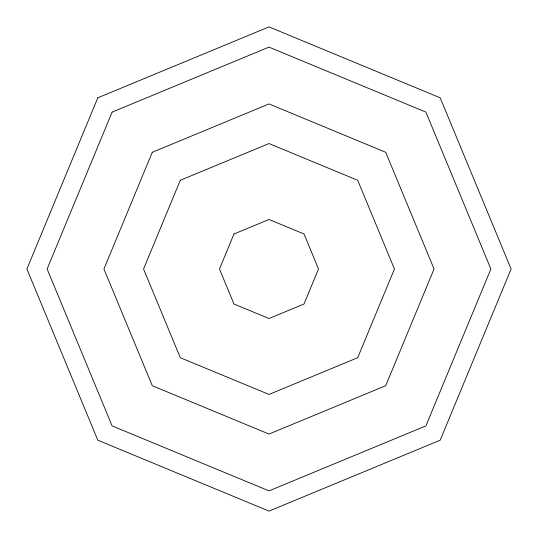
<?xml version="1.0" encoding="UTF-8"?>
<svg xmlns="http://www.w3.org/2000/svg" width="538" height="538" viewBox="0 0 538 538"><rect width="100%" height="100%" fill="white"/><g stroke="black" fill="none" stroke-linecap="round" stroke-linejoin="round"><path stroke-width="0.81" d="M97.808 97.808L26.9 269L97.808 440.192L269 511.1L440.192 440.192L511.1 269L440.192 97.808L269 26.9L97.808 97.808M112.106 112.106L47.122 269L112.106 425.894L269 490.878L425.894 425.894L490.878 269L425.894 112.106L269 47.122L112.106 112.106M152.288 152.288L103.942 269L152.288 385.712L269 434.058L385.712 385.712L434.058 269L385.712 152.288L269 103.942L152.288 152.288M180.297 180.297L143.552 269L180.297 357.703L269 394.448L357.703 357.703L394.448 269L357.703 180.297L269 143.552L180.297 180.297M233.983 233.983L219.484 269L233.983 304.017L269 318.516L304.017 304.017L318.516 269L304.017 233.983L269 219.484L233.983 233.983"/></g></svg>
